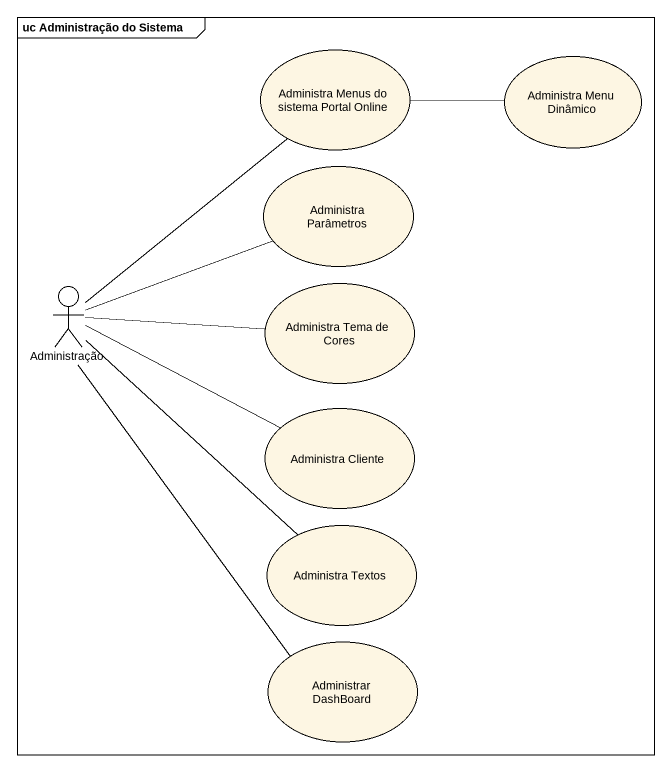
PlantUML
@startuml
mainframe uc Administração do Sistema
usecase "Administra Menus do sistema Portal Online" as Administra_Menus_do_sistema
usecase "Administra Menu Dinâmico" as Administra_Menu_Dinâmico
usecase "Administra Parâmetros" as Administra_Parâmetros
actor Administração
usecase "Administra Tema de Cores" as Administra_Tema_de_Cores
usecase "Administra Cliente" as Administra_Cliente
usecase "Administra Textos" as Administra_Textos
usecase "Administrar DashBoard" as Administrar_DashBoard
Administra_Menu_Dinâmico -left- Administra_Menus_do_sistema
Administração -up- Administra_Menus_do_sistema
Administração -right- Administra_Parâmetros
Administração -right- Administra_Tema_de_Cores
Administração -right- Administra_Cliente
Administração -- Administra_Textos
Administração -- Administrar_DashBoard
@enduml
